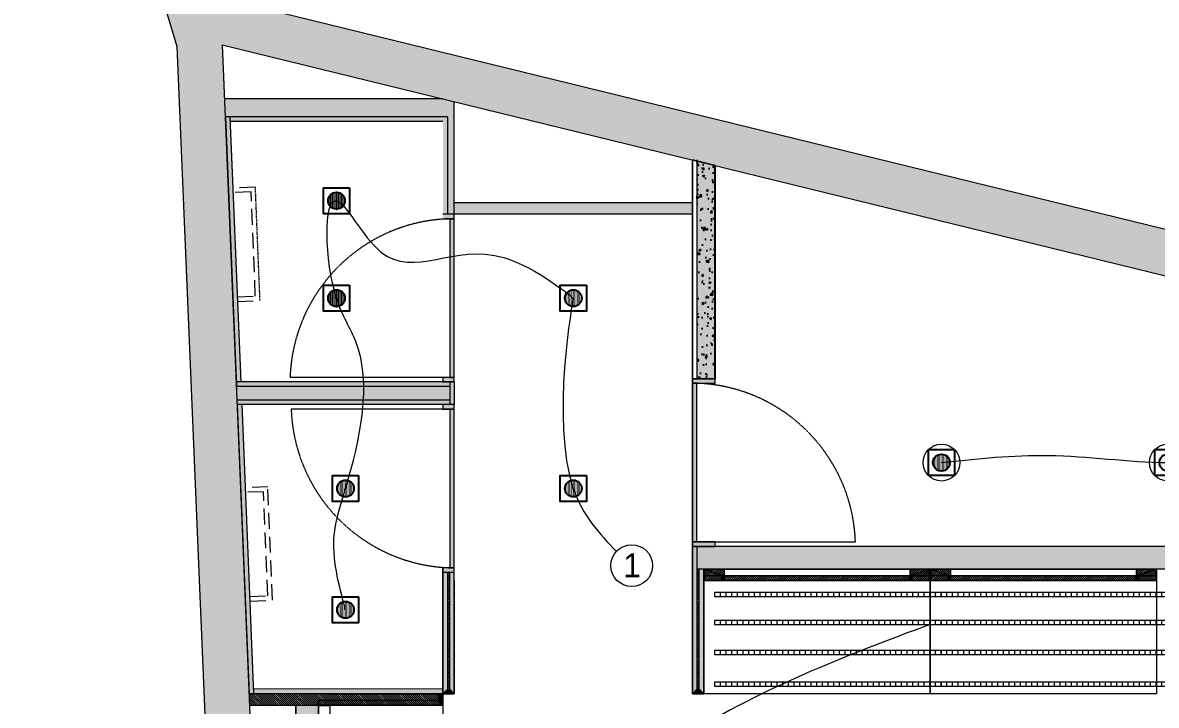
# Model space of a CAD drawing. Header units: millimetres. Extents: x 346472 to 732256, y -34068 to -15883.
# Drawn here: x 556788 to 561796, y -23803 to -20790 of the extents above; entities that cross this region are included whole.
import ezdxf

# ---------------------------------------------------------------- set-up
doc = ezdxf.new("R2010")
doc.units = ezdxf.units.MM
doc.header["$LTSCALE"] = 7
for name, pattern in [('022587.3-C-STRM$0$HIDDEN', [114.300229, 76.200152, -38.100076]), ('DASH', [0.35, 0.25, -0.1]), ('DASHED', [0.75, 0.5, -0.25]), ('TRATTEGGIATA2', [9.525, 6.35, -3.175])]:
    doc.linetypes.add(name, pattern=pattern)
doc.layers.get('0').update_dxf_attribs({"lineweight": 0})
for name, color, linetype in [('1建筑平面', 7, 'Continuous'), ('LD_light', 253, 'Continuous'), ('mdf panels', 7, 'Continuous'), ('WALL', 7, 'Continuous'), ('walls', 7, 'Continuous')]:
    doc.layers.add(name, color=color, linetype=linetype)
for name, color, linetype, lineweight in [('black lacquared metal', 1, 'Continuous', 9), ('EA7 FLOOR', 253, 'Continuous', 5), ('EA7 furniture', 7, 'Continuous', 5), ('LIGHT BEAMS', 1, 'Continuous', 20), ('LIGHTING LAY OUT', 1, 'Continuous', 18), ('materials', 1, 'Continuous', 40), ('QUOTE', 251, 'Continuous', 5), ('连线', 3, 'Continuous', 0)]:
    doc.layers.add(name, color=color, linetype=linetype, lineweight=lineweight)
doc.styles.get("Standard").update_dxf_attribs({"font": 'STKaiti.ttf'})

# ---------------------------------------------------------------- blocks, each defined once
blk = doc.blocks.new('Single Rec_1')
at = {"layer": 'LD_light'}
h = blk.add_hatch(dxfattribs=at)
h.set_pattern_fill('DOTS', color=1, scale=10, style=0)
h.set_pattern_definition([(0, (-51.6286, 0), (0.3125, 0.625), [0, -0.625])])
h.paths.add_polyline_path([(10111.94, -501.53, 1), (10103.73, -501.53, 1)])
at = {"layer": 'LD_light', "color": 1}
blk.add_lwpolyline([(10101.49, -495.18), (10114.19, -495.18), (10114.19, -507.88), (10101.49, -507.88)], close=True, dxfattribs=at)
blk.add_circle((10107.84, -501.53), 4.11, dxfattribs=at)
blk = doc.blocks.new('12333')
at = {"layer": 'LD_light'}
h = blk.add_hatch(dxfattribs=at)
h.set_pattern_fill('DOTS', color=6, scale=90.551181, angle=-90, style=0)
h.set_pattern_definition([(270, (572990.7953, 65339.9095), (5.65944882, -2.8297244), [0, -5.65944882])])
h.paths.add_polyline_path([(568486.6, -26655.3, 1), (568412.2, -26655.3, 1)])
at = {"layer": 'LD_light', "color": 6, "elevation": -2.1}
blk.add_lwpolyline([(568506.9, -26597.8), (568506.9, -26712.8), (568391.9, -26712.8), (568391.9, -26597.8)], close=True, dxfattribs=at)
at = {"layer": 'LD_light', "color": 6}
blk.add_circle((568449.4, -26655.3, -2.1), 37.2, dxfattribs=at)
at = {"layer": 'QUOTE', "color": 6, "lineweight": 5}
blk.add_circle((568449.4, -26655.3, -2.1), 81.3, dxfattribs=at)

msp = doc.modelspace()

# ---------------------------------------------------------------- hatches: boundary and pattern name
at = {"lineweight": 5, "ltscale": 100}
h = msp.add_hatch(color=0, dxfattribs=at)
h.dxf.hatch_style = 1
h.paths.add_polyline_path([(560707.1, -23201.8), (560795.1, -23201.8), (560707.1, -23231.8)], flags=17)
h.paths.add_polyline_path([(560795.1, -23201.8), (560795.1, -23231.8), (560707.1, -23231.8)])
h.paths.add_polyline_path([(560717.1, -23231.8), (560795.1, -23231.8), (560795.1, -23251.8), (560717.1, -23251.8)])
h.paths.add_polyline_path([(559799.1, -23231.8), (560707.1, -23231.8), (560707.1, -23251.8), (559799.1, -23251.8)])
h.paths.add_polyline_path([(559799.1, -23201.8), (559887.1, -23201.8), (559887.1, -23231.8)], flags=17)
h.paths.add_polyline_path([(559799.1, -23201.8), (559887.1, -23231.8), (559799.1, -23231.8)])
h = msp.add_hatch(color=0, dxfattribs=at)
h.dxf.hatch_style = 1
h.paths.add_polyline_path([(561707.1, -23201.8), (561795.1, -23201.8), (561707.1, -23231.8)], flags=17)
h.paths.add_polyline_path([(561795.1, -23201.8), (561795.1, -23231.8), (561707.1, -23231.8)])
h.paths.add_polyline_path([(561717.1, -23231.8), (561795.1, -23231.8), (561795.1, -23251.8), (561717.1, -23251.8)])
h.paths.add_polyline_path([(560799.1, -23231.8), (561707.1, -23231.8), (561707.1, -23251.8), (560799.1, -23251.8)])
h.paths.add_polyline_path([(560799.1, -23201.8), (560887.1, -23201.8), (560887.1, -23231.8)], flags=17)
h.paths.add_polyline_path([(560799.1, -23201.8), (560887.1, -23231.8), (560799.1, -23231.8)])
at = {"layer": 'EA7 furniture', "lineweight": 5}
h = msp.add_hatch(color=0, dxfattribs=at)
h.dxf.hatch_style = 1
h.paths.add_polyline_path([(558694.8, -21138.1), (558644.8, -21125.9), (557679.6, -21125.9), (557683, -21205.9), (558664.8, -21205.9), (558664.8, -21635.9), (558694.8, -21635.9)])
h = msp.add_hatch(color=0, dxfattribs=at)
h.dxf.hatch_style = 1
h.paths.add_polyline_path([(558674.8, -22375.9), (558644.8, -22375.9), (557731.6, -22375.9), (557732.4, -22395.9), (558674.8, -22395.9)])
h.paths.add_polyline_path([(557703.8, -21205.9), (557683.8, -21205.9), (557731.6, -22375.9), (557751.6, -22375.9)])
h = msp.add_hatch(color=0, dxfattribs=at)
h.dxf.hatch_style = 1
h.paths.add_polyline_path([(558664.8, -21205.9), (558644.8, -21205.9), (558644.8, -21635.9), (558664.8, -21635.9)])
h = msp.add_hatch(color=0, dxfattribs=at)
h.dxf.hatch_style = 1
h.paths.add_polyline_path([(558694.8, -21635.9), (558644.8, -21635.9), (558644.8, -21655.9), (558694.8, -21655.9)])
h.paths.add_polyline_path([(558694.8, -23195.9), (558644.8, -23195.9), (558644.8, -23215.9), (558694.8, -23215.9)])
h = msp.add_hatch(color=0, dxfattribs=at)
h.dxf.hatch_style = 1
h.paths.add_polyline_path([(558644.8, -22355.9), (558644.8, -22375.9), (558694.8, -22375.9), (558694.8, -22355.9)])
h.paths.add_polyline_path([(558694.8, -22475.9), (558644.8, -22475.9), (558644.8, -22495.9), (558674.8, -22495.9), (558694.8, -22495.9)])
h = msp.add_hatch(color=0, dxfattribs=at)
h.dxf.hatch_style = 1
h.paths.add_polyline_path([(559847.1, -23081.8), (559767.1, -23081.8), (559747.1, -23081.8), (559747.1, -23101.8), (559847.1, -23101.8)])
h.paths.add_polyline_path([(559847.1, -22361.8), (559747.1, -22361.8), (559747.1, -22381.8), (559847.1, -22381.8)])
h = msp.add_hatch(color=0, dxfattribs=at)
h.dxf.hatch_style = 1
h.paths.add_polyline_path([(558674.8, -22455.9), (558674.8, -22395.9), (557732.4, -22395.9), (557734.9, -22455.9)])
h = msp.add_hatch(color=0, dxfattribs=at)
h.dxf.hatch_style = 1
h.paths.add_polyline_path([(558674.8, -22455.9), (557734.9, -22455.9), (557735.8, -22475.9), (558674.8, -22475.9)])
h.paths.add_polyline_path([(557778, -23765.2), (558194.5, -23765.2), (558194.5, -23528.1), (557778, -23528.1)], flags=9)
h.paths.add_polyline_path([(558272.2, -23613.7), (558586.2, -23613.7), (558586.2, -23376.6), (558272.2, -23376.6)], flags=9)
h = msp.add_hatch(color=0, dxfattribs=at)
h.dxf.hatch_style = 1
h.paths.add_polyline_path([(558334.9, -23731), (557808, -23731), (557808.8, -23751), (558334.9, -23751)])
h.paths.add_polyline_path([(558644.8, -23731), (558358.8, -23731), (558358.8, -23751), (558644.8, -23751.8), (558644.8, -23751)])
h.paths.add_polyline_path([(558358.8, -23731), (558334.9, -23731), (558334.9, -23751), (558358.8, -23751)])
at = {"layer": 'LIGHTING LAY OUT'}
h = msp.add_hatch(dxfattribs=at)
h.set_pattern_fill('ACAD_ISO08W100', color=1, scale=5, angle=-90)
h.set_pattern_definition([(270, (753269.96, -15279.605), (25, -2e-14), [120, -15, 30, -15])])
h.paths.add_polyline_path([(561795.8, -23304.7), (559845.3, -23304.7), (559845.3, -23322.2), (561795.8, -23322.2)])
h = msp.add_hatch(dxfattribs=at)
h.set_pattern_fill('ACAD_ISO08W100', color=1, scale=5, angle=-90)
h.set_pattern_definition([(270, (754269.96, -15279.605), (25, -2e-14), [120, -15, 30, -15])])
h.paths.add_polyline_path([(562795.8, -23304.7), (560845.3, -23304.7), (560845.3, -23322.2), (562795.8, -23322.2)])
h = msp.add_hatch(dxfattribs=at)
h.set_pattern_fill('ACAD_ISO08W100', color=1, scale=5, angle=-90)
h.set_pattern_definition([(270, (753269.96, -15403.378), (25, -2e-14), [120, -15, 30, -15])])
h.paths.add_polyline_path([(561795.8, -23428.4), (559845.3, -23428.4), (559845.3, -23445.9), (561795.8, -23445.9)])
h = msp.add_hatch(dxfattribs=at)
h.set_pattern_fill('ACAD_ISO08W100', color=1, scale=5, angle=-90)
h.set_pattern_definition([(270, (754269.96, -15403.378), (25, -2e-14), [120, -15, 30, -15])])
h.paths.add_polyline_path([(562795.8, -23428.4), (560845.3, -23428.4), (560845.3, -23445.9), (562795.8, -23445.9)])
h = msp.add_hatch(dxfattribs=at)
h.set_pattern_fill('ACAD_ISO08W100', color=1, scale=5, angle=-90)
h.set_pattern_definition([(270, (753269.96, -15536.795), (25, -2e-14), [120, -15, 30, -15])])
h.paths.add_polyline_path([(561795.8, -23561.9), (559845.3, -23561.9), (559845.3, -23579.4), (561795.8, -23579.4)])
h = msp.add_hatch(dxfattribs=at)
h.set_pattern_fill('ACAD_ISO08W100', color=1, scale=5, angle=-90)
h.set_pattern_definition([(270, (754269.96, -15536.795), (25, -2e-14), [120, -15, 30, -15])])
h.paths.add_polyline_path([(562795.8, -23561.9), (560845.3, -23561.9), (560845.3, -23579.4), (562795.8, -23579.4)])
h = msp.add_hatch(dxfattribs=at)
h.set_pattern_fill('ACAD_ISO08W100', color=1, scale=5, angle=-90)
h.set_pattern_definition([(270, (753269.96, -15676.368), (25, -2e-14), [120, -15, 30, -15])])
h.paths.add_polyline_path([(561795.8, -23701.4), (559845.3, -23701.4), (559845.3, -23718.9), (561795.8, -23718.9)])
h = msp.add_hatch(dxfattribs=at)
h.set_pattern_fill('ACAD_ISO08W100', color=1, scale=5, angle=-90)
h.set_pattern_definition([(270, (754269.96, -15676.368), (25, -2e-14), [120, -15, 30, -15])])
h.paths.add_polyline_path([(562795.8, -23701.4), (560845.3, -23701.4), (560845.3, -23718.9), (562795.8, -23718.9)])
at = {"layer": 'mdf panels', "lineweight": 5}
h = msp.add_hatch(dxfattribs=at)
h.set_pattern_fill('ANSI31', color=0, scale=2)
h.set_pattern_definition([(45, (470936.6246, -37936.5596), (-4.49012806, 4.49012806), [])])
h.paths.add_polyline_path([(559877.1, -23231.8), (559799.1, -23231.8), (559799.1, -23251.8), (559877.1, -23251.8)])
h.paths.add_polyline_path([(559887.1, -23201.8), (559799.1, -23201.8), (559887.1, -23231.8)], flags=17)
h.paths.add_polyline_path([(559799.1, -23201.8), (559799.1, -23231.8), (559877.1, -23231.8), (559887.1, -23231.8)], flags=17)
h.paths.add_polyline_path([(560795.1, -23201.8), (560707.1, -23201.8), (560795.1, -23231.8)], flags=17)
h.paths.add_polyline_path([(560707.1, -23201.8), (560707.1, -23231.8), (560795.1, -23231.8)], flags=17)
h.paths.add_polyline_path([(560707.1, -23251.8), (560707.1, -23231.8), (559887.1, -23231.8), (559887.1, -23251.8)])
h.paths.add_polyline_path([(560717.1, -23231.8), (560717.1, -23251.8), (560795.1, -23251.8), (560795.1, -23231.8)])
h = msp.add_hatch(dxfattribs=at)
h.set_pattern_fill('ANSI31', color=0, scale=2)
h.set_pattern_definition([(45, (471936.6246, -37936.5596), (-4.49012806, 4.49012806), [])])
h.paths.add_polyline_path([(560877.1, -23231.8), (560799.1, -23231.8), (560799.1, -23251.8), (560877.1, -23251.8)])
h.paths.add_polyline_path([(560887.1, -23201.8), (560799.1, -23201.8), (560887.1, -23231.8)], flags=17)
h.paths.add_polyline_path([(560799.1, -23201.8), (560799.1, -23231.8), (560877.1, -23231.8), (560887.1, -23231.8)], flags=17)
h.paths.add_polyline_path([(561795.1, -23201.8), (561707.1, -23201.8), (561795.1, -23231.8)], flags=17)
h.paths.add_polyline_path([(561707.1, -23201.8), (561707.1, -23231.8), (561795.1, -23231.8)], flags=17)
h.paths.add_polyline_path([(561707.1, -23251.8), (561707.1, -23231.8), (560887.1, -23231.8), (560887.1, -23251.8)])
h.paths.add_polyline_path([(561717.1, -23231.8), (561717.1, -23251.8), (561795.1, -23251.8), (561795.1, -23231.8)])
at = {"layer": 'QUOTE', "lineweight": 5}
h = msp.add_hatch(color=0, dxfattribs=at)
h.dxf.hatch_style = 1
h.paths.add_polyline_path([(558694.8, -22375.9), (558674.8, -22375.9), (558674.8, -22475.9), (558694.8, -22475.9)])
at = {"layer": 'WALL', "lineweight": 5}
h = msp.add_hatch(color=0, dxfattribs=at)
h.dxf.hatch_style = 1
h.paths.add_polyline_path([(558694.8, -21655.9), (558674.8, -21655.9), (558674.8, -22355.9), (558694.8, -22355.9)])
h = msp.add_hatch(color=0, dxfattribs=at)
h.dxf.hatch_style = 1
h.paths.add_polyline_path([(559767.1, -22381.8), (559747.1, -22381.8), (559747.1, -23081.8), (559767.1, -23081.8)])
h = msp.add_hatch(color=0, dxfattribs=at)
h.dxf.hatch_style = 1
h.paths.add_polyline_path([(557756.6, -22475.9), (557736.6, -22475.9), (557788.8, -23751.8), (557808.8, -23751.8)])
h = msp.add_hatch(color=0, dxfattribs=at)
h.dxf.hatch_style = 1
h.paths.add_polyline_path([(558694.8, -22495.9), (558674.8, -22495.9), (558674.8, -23195.9), (558694.8, -23195.9)])
h = msp.add_hatch(color=0, dxfattribs=at)
h.dxf.hatch_style = 1
h.paths.add_polyline_path([(559767.1, -23731.8), (559747.1, -23751.8), (559747.1, -23101.8), (559767.1, -23101.8)])
h = msp.add_hatch(color=0, dxfattribs=at)
h.dxf.hatch_style = 1
h.paths.add_polyline_path([(558644.8, -23195.9), (558644.8, -23751.8), (558664.8, -23731.8), (558664.8, -23215.9), (558644.8, -23215.9)])
h = msp.add_hatch(color=0, dxfattribs=at)
h.dxf.hatch_style = 1
h.paths.add_polyline_path([(558694.8, -23215.9), (558674.8, -23215.9), (558674.8, -23731.8), (558694.8, -23751.8)])
h = msp.add_hatch(color=0, dxfattribs=at)
h.dxf.hatch_style = 1
h.paths.add_polyline_path([(559777.1, -23731.8), (559797.1, -23751.8), (559797.1, -23202.5), (559777.1, -23202.5)])
h = msp.add_hatch(color=0, dxfattribs=at)
h.dxf.hatch_style = 1
h.paths.add_polyline_path([(558644.8, -23751.8), (558694.8, -23751.8), (558674.8, -23731.8), (558664.8, -23731.8)])
h = msp.add_hatch(color=0, dxfattribs=at)
h.dxf.hatch_style = 1
h.paths.add_polyline_path([(559747.1, -23751.8), (559797.1, -23751.8), (559777.1, -23731.8), (559767.1, -23731.8)])
h = msp.add_hatch(color=0, dxfattribs=at)
h.dxf.hatch_style = 1
h.paths.add_polyline_path([(558624.8, -23781.8), (558644.8, -23801.8), (558095.5, -23801.8), (558095.5, -23781.8)])
h = msp.add_hatch(color=0, dxfattribs=at)
h.dxf.hatch_style = 1
h.paths.add_polyline_path([(558644.8, -23751.8), (558644.8, -23801.8), (558624.8, -23781.8), (558624.8, -23751.8)])
at = {"layer": 'walls', "lineweight": 5}
h = msp.add_hatch(color=0, dxfattribs=at)
h.dxf.hatch_style = 1
h.paths.add_polyline_path([(557066, -18524.4), (556788.5, -18626.5), (557469.9, -20895.5), (557760.7, -27889.8), (557960.5, -27881.2), (557669.7, -20887.2), (562797.1, -22142.1), (562797.1, -21936.2), (557717.3, -20693)])
h.paths.add_polyline_path([(562797.1, -21936.2), (562797.1, -22142.1), (569689.9, -23829.2), (569552.9, -24389), (569534.2, -24465.4), (569631.4, -24489.1), (569728.5, -24512.9), (569931.7, -23682.4)])
h.paths.add_polyline_path([(569484.8, -25508.5), (569521.7, -25358), (569327.4, -25310.4), (569243, -25655.3), (571632.5, -26240.1), (571101.1, -28411.3), (571308.6, -28411.3), (571878.6, -26099.6)])
h.paths.add_polyline_path([(571308.6, -28411.3), (571101.1, -28411.3), (571060.6, -28576.7), (571255.7, -28625.8)])
h.paths.add_polyline_path([(571061.3, -28576.9), (571039, -28665), (571015.5, -28761.2), (571014.4, -28765.5), (572417.9, -29114.1), (572468.4, -28931)])
h = msp.add_hatch(color=0, dxfattribs=at)
h.dxf.hatch_style = 1
h.paths.add_polyline_path([(559747.1, -21585.9), (558694.8, -21585.9), (558694.8, -21635.9), (558694.8, -21635.9), (559747.1, -21635.9)])
h.paths.add_polyline_path([(557703.8, -21205.9), (557704.6, -21225.9), (558644.8, -21225.9), (558644.8, -21205.9)])
at = {"layer": 'walls'}
h = msp.add_hatch(dxfattribs=at)
h.set_pattern_fill('AR-CONC', color=256, scale=0.5)
h.paths.add_polyline_path([(566899.4, -23146.2), (566718.2, -23101.8), (562797.1, -23101.8), (562797.1, -23201.8), (566899.4, -23201.8)])
h.paths.add_polyline_path([(562797.1, -23101.8), (559797.1, -23101.8), (559767.1, -23101.8), (559767.1, -23201.8), (562797.1, -23201.8)])
h.paths.add_polyline_path([(559847.1, -21420.1), (559767.1, -21395.7), (559767.1, -22361.8), (559847.1, -22361.8)])
h = msp.add_hatch(dxfattribs=at)
h.set_pattern_fill('AR-CONC', color=256, scale=0.5)
h.paths.add_polyline_path([(559767.1, -22361.8), (559847.1, -22361.8), (559847.1, -21420.1), (559767.1, -21400.6)])
at = {"layer": 'walls', "lineweight": 5}
h = msp.add_hatch(color=0, dxfattribs=at)
h.dxf.hatch_style = 1
h.paths.add_polyline_path([(558094.8, -23802.3), (557994.8, -23802.3), (557994.8, -27851.8), (558094.8, -27851.8)])

# ---------------------------------------------------------------- linework, layer by layer
at = {"layer": '1建筑平面', "color": 0, "lineweight": 5}
msp.add_line((556788.5, -18626.5), (557469.9, -20895.5), dxfattribs=at)
at = {"layer": 'black lacquared metal', "color": 0, "lineweight": 5}
for points in [[(559797.1, -23201.8), (560797.1, -23201.8), (560797.1, -23751.8), (559797.1, -23751.8)], [(559797.1, -23201.8), (559799.1, -23201.8), (559799.1, -23251.8), (559797.1, -23251.8)], [(560797.1, -23201.8), (560795.1, -23201.8), (560795.1, -23251.8), (560797.1, -23251.8)], [(560797.1, -23201.8), (561797.1, -23201.8), (561797.1, -23751.8), (560797.1, -23751.8)], [(560797.1, -23201.8), (560799.1, -23201.8), (560799.1, -23251.8), (560797.1, -23251.8)], [(561797.1, -23201.8), (561795.1, -23201.8), (561795.1, -23251.8), (561797.1, -23251.8)], [(558094.8, -24801.8), (558094.8, -23801.8), (558644.8, -23801.8), (558644.8, -24801.8)], [(558094.8, -23801.8), (558094.8, -23803.8), (558144.8, -23803.8), (558144.8, -23801.8)]]:
    msp.add_lwpolyline(points, close=True, dxfattribs=at)
at = {"layer": 'black lacquared metal', "color": 0, "linetype": 'TRATTEGGIATA2', "lineweight": 5}
for points in [[(559797.1, -23201.8), (560797.1, -23201.8), (560797.1, -23251.8), (559797.1, -23251.8)], [(559797.1, -23201.8), (560797.1, -23201.8), (560797.1, -23251.8), (559797.1, -23251.8)], [(560797.1, -23201.8), (561797.1, -23201.8), (561797.1, -23251.8), (560797.1, -23251.8)], [(560797.1, -23201.8), (561797.1, -23201.8), (561797.1, -23251.8), (560797.1, -23251.8)], [(558094.8, -24801.8), (558094.8, -23801.8), (558144.8, -23801.8), (558144.8, -24801.8)], [(558094.8, -24801.8), (558094.8, -23801.8), (558144.8, -23801.8), (558144.8, -24801.8)]]:
    msp.add_lwpolyline(points, close=True, dxfattribs=at)
at = {"layer": 'EA7 FLOOR', "color": 0, "lineweight": 5}
for p, q in [((559747.1, -23751.8), (559747.1, -23091.8)), ((558644.8, -23751.8, -1), (558644.8, -23195.9, -1))]:
    msp.add_line(p, q, dxfattribs=at)
at = {"layer": 'EA7 furniture', "color": 0, "lineweight": 5}
for p, q in [((558694.8, -21635.9, -1), (558694.8, -21138.1, -1)), ((557683.8, -21205.9, -1), (557732.4, -22395.9, -1)), ((557703.8, -21205.1, -1), (557751.6, -22375.9, -1)), ((558664.8, -21205.9, -1), (558664.8, -21635.9, -1)), ((559767.1, -21395.7), (559767.1, -22361.8)), ((558644.8, -22355.9, -1), (558644.8, -22375.9, -1)), ((558674.8, -22375.9, -1), (558674.8, -22475.9, -1)), ((557736.6, -22475.9, -1), (557788.8, -23751.8, 1)), ((557756.6, -22475.9, -1), (557808.8, -23751, 1)), ((558644.8, -22475.9, -1), (558644.8, -22495.9, -1)), ((558644.8, -23751.8, 1), (557788.8, -23751.8, 1)), ((557788.8, -23751.8, 1), (557790.9, -23802.4, 1)), ((558094.8, -23802.3, 1), (558095.5, -23781.8)), ((558644.8, -23801.8, 1), (558644.8, -23751.8, 1)), ((557790.9, -23802.4, 1), (558644.8, -23801.8, 1))]:
    msp.add_line(p, q, dxfattribs=at)
at = {"layer": 'EA7 furniture', "color": 0, "linetype": 'DASHED', "lineweight": 5, "ltscale": 20}
for p, q in [((557816.6, -21516.4, -1), (557716.7, -21520.5, -1)), ((557797.4, -21537.2, -1), (557717.5, -21540.5, -1)), ((557816.2, -21996.8, -1), (557797.4, -21537.2, -1)), ((557736.3, -22000.1, -1), (557816.2, -21996.8, -1)), ((557737.1, -22020.1, -1), (557837, -22016, -1)), ((557871.6, -22839.4, 0), (557771.6, -22843.4, 0)), ((557852.4, -22860.2, 0), (557772.5, -22863.4, 0)), ((557871.2, -23319.8, 0), (557852.4, -22860.2, 0)), ((557892, -23338.9, 0), (557871.6, -22839.4, 0)), ((557791.3, -23323, 0), (557871.2, -23319.8, 0)), ((557792.1, -23343, 0), (557892, -23338.9, 0))]:
    msp.add_line(p, q, dxfattribs=at)
at = {"layer": 'EA7 furniture', "color": 0, "linetype": 'Continuous', "lineweight": 5}
for p, q in [((558664.8, -23224, -1), (558673, -23215.9, -1)), ((558664.8, -23233, -1), (558674.8, -23223, -1)), ((558664.8, -23242, -1), (558674.8, -23232, -1)), ((559767.1, -23206.1), (559770.7, -23202.5)), ((559767.1, -23215.1), (559777.1, -23205.1)), ((559767.1, -23224), (559777.1, -23214)), ((559767.1, -23233), (559777.1, -23223)), ((559767.1, -23242), (559777.1, -23232)), ((558664.8, -23251, -1), (558674.8, -23241, -1)), ((558664.8, -23260, -1), (558674.8, -23250, -1)), ((558664.8, -23268.9, -1), (558674.8, -23258.9, -1)), ((558664.8, -23277.9, -1), (558674.8, -23267.9, -1)), ((558664.8, -23286.9, -1), (558674.8, -23276.9, -1)), ((558664.8, -23295.9, -1), (558674.8, -23285.9, -1)), ((559767.1, -23251), (559777.1, -23241)), ((559767.1, -23260), (559777.1, -23250)), ((559767.1, -23268.9), (559777.1, -23258.9)), ((559767.1, -23277.9), (559777.1, -23267.9)), ((559767.1, -23286.9), (559777.1, -23276.9)), ((559767.1, -23295.9), (559777.1, -23285.9)), ((558664.8, -23304.9, -1), (558674.8, -23294.9, -1)), ((558664.8, -23313.8, -1), (558674.8, -23303.8, -1)), ((558664.8, -23322.8, -1), (558674.8, -23312.8, -1)), ((558664.8, -23331.8, -1), (558674.8, -23321.8, -1)), ((558664.8, -23340.8, -1), (558674.8, -23330.8, -1)), ((559767.1, -23304.9), (559777.1, -23294.9)), ((559767.1, -23313.8), (559777.1, -23303.8)), ((559767.1, -23322.8), (559777.1, -23312.8)), ((559767.1, -23331.8), (559777.1, -23321.8)), ((559767.1, -23340.8), (559777.1, -23330.8)), ((558664.8, -23349.8, -1), (558674.8, -23339.8, -1)), ((558664.8, -23358.7, -1), (558674.8, -23348.7, -1)), ((558664.8, -23367.7, -1), (558674.8, -23357.7, -1)), ((558664.8, -23376.7, -1), (558674.8, -23366.7, -1)), ((558664.8, -23385.7, -1), (558674.8, -23375.7, -1)), ((558664.8, -23394.7, -1), (558674.8, -23384.7, -1)), ((559767.1, -23349.8), (559777.1, -23339.8)), ((559767.1, -23358.7), (559777.1, -23348.7)), ((559767.1, -23367.7), (559777.1, -23357.7)), ((559767.1, -23376.7), (559777.1, -23366.7)), ((559767.1, -23385.7), (559777.1, -23375.7)), ((559767.1, -23394.7), (559777.1, -23384.7)), ((558664.8, -23403.6, -1), (558674.8, -23393.6, -1)), ((558664.8, -23412.6, -1), (558674.8, -23402.6, -1)), ((558664.8, -23421.6, -1), (558674.8, -23411.6, -1)), ((558664.8, -23430.6, -1), (558674.8, -23420.6, -1)), ((558664.8, -23439.6, -1), (558674.8, -23429.6, -1)), ((559767.1, -23403.6), (559777.1, -23393.6)), ((559767.1, -23412.6), (559777.1, -23402.6)), ((559767.1, -23421.6), (559777.1, -23411.6)), ((559767.1, -23430.6), (559777.1, -23420.6)), ((559767.1, -23439.6), (559777.1, -23429.6)), ((558664.8, -23448.5, -1), (558674.8, -23438.5, -1)), ((558664.8, -23457.5, -1), (558674.8, -23447.5, -1)), ((558664.8, -23466.5, -1), (558674.8, -23456.5, -1)), ((558664.8, -23475.5, -1), (558674.8, -23465.5, -1)), ((558664.8, -23484.5, -1), (558674.8, -23474.5, -1)), ((558664.8, -23493.4, -1), (558674.8, -23483.4, -1)), ((559767.1, -23448.5), (559777.1, -23438.5)), ((559767.1, -23457.5), (559777.1, -23447.5)), ((559767.1, -23466.5), (559777.1, -23456.5)), ((559767.1, -23475.5), (559777.1, -23465.5)), ((559767.1, -23484.5), (559777.1, -23474.5)), ((559767.1, -23493.4), (559777.1, -23483.4)), ((558664.8, -23502.4, -1), (558674.8, -23492.4, -1)), ((558664.8, -23511.4, -1), (558674.8, -23501.4, -1)), ((558664.8, -23520.4, -1), (558674.8, -23510.4, -1)), ((558664.8, -23529.4, -1), (558674.8, -23519.4, -1)), ((558664.8, -23538.3, -1), (558674.8, -23528.3, -1)), ((558664.8, -23547.3, -1), (558674.8, -23537.3, -1)), ((559767.1, -23502.4), (559777.1, -23492.4)), ((559767.1, -23511.4), (559777.1, -23501.4)), ((559767.1, -23520.4), (559777.1, -23510.4)), ((559767.1, -23529.4), (559777.1, -23519.4)), ((559767.1, -23538.3), (559777.1, -23528.3)), ((559767.1, -23547.3), (559777.1, -23537.3)), ((558664.8, -23556.3, -1), (558674.8, -23546.3, -1)), ((558664.8, -23565.3, -1), (558674.8, -23555.3, -1)), ((558664.8, -23574.3, -1), (558674.8, -23564.3, -1)), ((558664.8, -23583.2, -1), (558674.8, -23573.2, -1)), ((558664.8, -23592.2, -1), (558674.8, -23582.2, -1)), ((559767.1, -23556.3), (559777.1, -23546.3)), ((559767.1, -23565.3), (559777.1, -23555.3)), ((559767.1, -23574.3), (559777.1, -23564.3)), ((559767.1, -23583.2), (559777.1, -23573.2)), ((559767.1, -23592.2), (559777.1, -23582.2)), ((558664.8, -23601.2, -1), (558674.8, -23591.2, -1)), ((558664.8, -23610.2, -1), (558674.8, -23600.2, -1)), ((558664.8, -23619.2, -1), (558674.8, -23609.2, -1)), ((558664.8, -23628.1, -1), (558674.8, -23618.1, -1)), ((558664.8, -23637.1, -1), (558674.8, -23627.1, -1)), ((558664.8, -23646.1, -1), (558674.8, -23636.1, -1)), ((559767.1, -23601.2), (559777.1, -23591.2)), ((559767.1, -23610.2), (559777.1, -23600.2)), ((559767.1, -23619.2), (559777.1, -23609.2)), ((559767.1, -23628.1), (559777.1, -23618.1)), ((559767.1, -23637.1), (559777.1, -23627.1)), ((559767.1, -23646.1), (559777.1, -23636.1)), ((558664.8, -23655.1, -1), (558674.8, -23645.1, -1)), ((558664.8, -23664.1, -1), (558674.8, -23654.1, -1)), ((558664.8, -23673, -1), (558674.8, -23663, -1)), ((558664.8, -23682, -1), (558674.8, -23672, -1)), ((558664.8, -23691, -1), (558674.8, -23681, -1)), ((559767.1, -23655.1), (559777.1, -23645.1)), ((559767.1, -23664.1), (559777.1, -23654.1)), ((559767.1, -23673), (559777.1, -23663)), ((559767.1, -23682), (559777.1, -23672)), ((559767.1, -23691), (559777.1, -23681)), ((558664.8, -23700, -1), (558674.8, -23690, -1)), ((558664.8, -23709, -1), (558674.8, -23699, -1)), ((558664.8, -23717.9, -1), (558674.8, -23707.9, -1)), ((558664.8, -23726.9, -1), (558674.8, -23716.9, -1)), ((558668.9, -23731.8, -1), (558674.8, -23725.9, -1)), ((559767.1, -23700), (559777.1, -23690)), ((559767.1, -23709), (559777.1, -23699)), ((559767.1, -23717.9), (559777.1, -23707.9)), ((559767.1, -23726.9), (559777.1, -23716.9)), ((559771.2, -23731.8), (559777.1, -23725.9)), ((557830.9, -23802.4, 1), (557789.2, -23760.6, 1)), ((557839.9, -23802.4, 1), (557789.3, -23751.8, 1)), ((557822, -23802.4, 1), (557789.6, -23770, 1)), ((557813, -23802.4, 1), (557789.9, -23779.4, 1)), ((557848.9, -23802.4, 1), (557798.3, -23751.8, 1)), ((557857.9, -23802.4, 1), (557807.3, -23751.8, 1)), ((557866.8, -23802.4, 1), (557816.3, -23751.8, 1)), ((557875.8, -23802.4, 1), (557825.3, -23751.8, 1)), ((557884.8, -23802.4, 1), (557834.2, -23751.8, 1)), ((557893.8, -23802.4, 1), (557843.2, -23751.8, 1)), ((557902.7, -23802.4, 1), (557852.2, -23751.8, 1)), ((557911.7, -23802.4, 1), (557861.2, -23751.8, 1)), ((557920.7, -23802.3, 1), (557870.2, -23751.8, 1)), ((557929.7, -23802.3, 1), (557879.1, -23751.8, 1)), ((557938.6, -23802.3, 1), (557888.1, -23751.8, 1)), ((557947.6, -23802.3, 1), (557897.1, -23751.8, 1)), ((557956.6, -23802.3, 1), (557906.1, -23751.8, 1)), ((557965.5, -23802.3, 1), (557915.1, -23751.8, 1)), ((557974.5, -23802.3, 1), (557924, -23751.8, 1)), ((557983.5, -23802.3, 1), (557933, -23751.8, 1)), ((557992.5, -23802.3, 1), (557942, -23751.8, 1)), ((558001.4, -23802.3, 1), (557951, -23751.8, 1)), ((558010.4, -23802.3, 1), (557960, -23751.8, 1)), ((558019.4, -23802.3, 1), (557968.9, -23751.8, 1)), ((558028.4, -23802.3, 1), (557977.9, -23751.8, 1)), ((558037.3, -23802.3, 1), (557986.9, -23751.8, 1)), ((558046.3, -23802.3, 1), (557995.9, -23751.8, 1)), ((558055.3, -23802.2, 1), (558004.9, -23751.8, 1)), ((558064.3, -23802.2, 1), (558013.8, -23751.8, 1)), ((558073.2, -23802.2, 1), (558022.8, -23751.8, 1)), ((558082.2, -23802.2, 1), (558031.8, -23751.8, 1)), ((558091.2, -23802.2, 1), (558040.8, -23751.8, 1)), ((558100.2, -23802.2, 1), (558049.8, -23751.8, 1)), ((558109.1, -23802.2, 1), (558058.7, -23751.8, 1)), ((558118.1, -23802.2, 1), (558067.7, -23751.8, 1)), ((558127.1, -23802.2, 1), (558076.7, -23751.8, 1)), ((558136, -23802.2, 1), (558085.7, -23751.8, 1)), ((558145, -23802.2, 1), (558094.7, -23751.8, 1)), ((558154, -23802.2, 1), (558103.6, -23751.8, 1)), ((558163, -23802.2, 1), (558112.6, -23751.8, 1)), ((558171.9, -23802.2, 1), (558121.6, -23751.8, 1)), ((558180.9, -23802.2, 1), (558130.6, -23751.8, 1)), ((558189.9, -23802.2, 1), (558139.6, -23751.8, 1)), ((558198.9, -23802.1, 1), (558148.5, -23751.8, 1)), ((558207.8, -23802.1, 1), (558157.5, -23751.8, 1)), ((558216.8, -23802.1, 1), (558166.5, -23751.8, 1)), ((558225.8, -23802.1, 1), (558175.5, -23751.8, 1)), ((558234.8, -23802.1, 1), (558184.5, -23751.8, 1)), ((558243.7, -23802.1, 1), (558193.4, -23751.8, 1)), ((558252.7, -23802.1, 1), (558202.4, -23751.8, 1)), ((558261.7, -23802.1, 1), (558211.4, -23751.8, 1)), ((558270.7, -23802.1, 1), (558220.4, -23751.8, 1)), ((558279.6, -23802.1, 1), (558229.4, -23751.8, 1)), ((558288.6, -23802.1, 1), (558238.3, -23751.8, 1)), ((558297.6, -23802.1, 1), (558247.3, -23751.8, 1)), ((558306.6, -23802.1, 1), (558256.3, -23751.8, 1)), ((558315.5, -23802.1, 1), (558265.3, -23751.8, 1)), ((558324.5, -23802.1, 1), (558274.3, -23751.8, 1)), ((558333.5, -23802, 1), (558283.2, -23751.8, 1)), ((558342.4, -23802, 1), (558292.2, -23751.8, 1)), ((558351.4, -23802, 1), (558301.2, -23751.8, 1)), ((558360.4, -23802, 1), (558310.2, -23751.8, 1)), ((558369.4, -23802, 1), (558319.2, -23751.8, 1)), ((558378.3, -23802, 1), (558328.2, -23751.8, 1)), ((558387.3, -23802, 1), (558337.1, -23751.8, 1)), ((558396.3, -23802, 1), (558346.1, -23751.8, 1)), ((558405.3, -23802, 1), (558355.1, -23751.8, 1)), ((558414.2, -23802, 1), (558364.1, -23751.8, 1)), ((558423.2, -23802, 1), (558373.1, -23751.8, 1)), ((558432.2, -23802, 1), (558382, -23751.8, 1)), ((558441.2, -23802, 1), (558391, -23751.8, 1)), ((558450.1, -23802, 1), (558400, -23751.8, 1)), ((558459.1, -23802, 1), (558409, -23751.8, 1)), ((558468.1, -23802, 1), (558418, -23751.8, 1)), ((558477.1, -23801.9, 1), (558426.9, -23751.8, 1)), ((558486, -23801.9, 1), (558435.9, -23751.8, 1)), ((558495, -23801.9, 1), (558444.9, -23751.8, 1)), ((558504, -23801.9, 1), (558453.9, -23751.8, 1)), ((558512.9, -23801.9, 1), (558462.9, -23751.8, 1)), ((558521.9, -23801.9, 1), (558471.8, -23751.8, 1)), ((558530.9, -23801.9, 1), (558480.8, -23751.8, 1)), ((558539.9, -23801.9, 1), (558489.8, -23751.8, 1)), ((558548.8, -23801.9, 1), (558498.8, -23751.8, 1)), ((558557.8, -23801.9, 1), (558507.8, -23751.8, 1)), ((558566.8, -23801.9, 1), (558516.7, -23751.8, 1)), ((558575.8, -23801.9, 1), (558525.7, -23751.8, 1)), ((558584.7, -23801.9, 1), (558534.7, -23751.8, 1)), ((558593.7, -23801.9, 1), (558543.7, -23751.8, 1)), ((558602.7, -23801.9, 1), (558552.7, -23751.8, 1)), ((558611.7, -23801.8, 1), (558561.6, -23751.8, 1)), ((558620.6, -23801.8, 1), (558570.6, -23751.8, 1)), ((558629.6, -23801.8, 1), (558579.6, -23751.8, 1)), ((558638.6, -23801.8, 1), (558588.6, -23751.8, 1)), ((558644.8, -23799.1, 1), (558597.6, -23751.8, 1)), ((558644.8, -23790.1, 1), (558606.5, -23751.8, 1)), ((558644.8, -23781.1, 1), (558615.5, -23751.8, 1)), ((558644.8, -23772.2, 1), (558624.5, -23751.8, 1)), ((558644.8, -23763.2, 1), (558633.5, -23751.8, 1)), ((558644.8, -23754.2, 1), (558642.5, -23751.8, 1)), ((557804, -23802.4, 1), (557790.3, -23788.7, 1)), ((557795, -23802.4, 1), (557790.7, -23798.1, 1))]:
    msp.add_line(p, q, dxfattribs=at)
at = {"layer": 'LIGHT BEAMS', "color": 8, "linetype": '022587.3-C-STRM$0$HIDDEN', "lineweight": 5, "ltscale": 0.01}
msp.add_line((557837, -22016, -1), (557816.6, -21516.4, -1), dxfattribs=at)
at = {"layer": 'LIGHTING LAY OUT'}
for points in [[(561795.8, -23304.7), (559845.3, -23304.7), (559845.3, -23322.2), (561795.8, -23322.2)], [(562795.8, -23304.7), (560845.3, -23304.7), (560845.3, -23322.2), (562795.8, -23322.2)], [(561795.8, -23428.4), (559845.3, -23428.4), (559845.3, -23445.9), (561795.8, -23445.9)], [(562795.8, -23428.4), (560845.3, -23428.4), (560845.3, -23445.9), (562795.8, -23445.9)], [(561795.8, -23561.9), (559845.3, -23561.9), (559845.3, -23579.4), (561795.8, -23579.4)], [(562795.8, -23561.9), (560845.3, -23561.9), (560845.3, -23579.4), (562795.8, -23579.4)], [(561795.8, -23701.4), (559845.3, -23701.4), (559845.3, -23718.9), (561795.8, -23718.9)], [(562795.8, -23701.4), (560845.3, -23701.4), (560845.3, -23718.9), (562795.8, -23718.9)]]:
    msp.add_lwpolyline(points, close=True, dxfattribs=at)
at = {"layer": 'materials', "color": 0, "lineweight": 5}
for p, q in [((558644.8, -23801.8, 1), (558644.8, -23751.8, 1)), ((558694.8, -23751.8, -1), (558644.8, -23751.8, -1)), ((558694.8, -23751.8, -1), (558644.8, -23751.8, -1)), ((559797.1, -23751.8), (559747.1, -23751.8))]:
    msp.add_line(p, q, dxfattribs=at)
at = {"layer": 'mdf panels', "color": 0, "lineweight": 5}
for p, q in [((559797.1, -23201.8), (559797.1, -23251.8)), ((559797.1, -23201.8), (559797.1, -23251.8)), ((559799.1, -23201.8), (559799.1, -23251.8)), ((559799.1, -23201.8), (559887.1, -23231.8)), ((560795.1, -23201.8), (560707.1, -23231.8)), ((560795.1, -23201.8), (560795.1, -23251.8)), ((560797.1, -23201.8), (560797.1, -23251.8)), ((560797.1, -23201.8), (560797.1, -23251.8)), ((560797.1, -23201.8), (560797.1, -23251.8)), ((560797.1, -23201.8), (560797.1, -23251.8)), ((560799.1, -23201.8), (560799.1, -23251.8)), ((560799.1, -23201.8), (560887.1, -23231.8)), ((561795.1, -23201.8), (561707.1, -23231.8)), ((561795.1, -23201.8), (561795.1, -23251.8)), ((558094.8, -23801.8), (558144.8, -23801.8)), ((558094.8, -23801.8), (558144.8, -23801.8))]:
    msp.add_line(p, q, dxfattribs=at)
for points in [[(559797.1, -23201.8), (560797.1, -23201.8), (560797.1, -23251.8), (559797.1, -23251.8)], [(559799.1, -23201.8), (559887.1, -23201.8), (559887.1, -23231.8), (559799.1, -23231.8)], [(559799.1, -23251.8), (560795.1, -23251.8), (560795.1, -23231.8), (559799.1, -23231.8)], [(559877.1, -23251.8), (559887.1, -23251.8), (559887.1, -23231.8), (559877.1, -23231.8)], [(560795.1, -23201.8), (560707.1, -23201.8), (560707.1, -23231.8), (560795.1, -23231.8)], [(560717.1, -23251.8), (560707.1, -23251.8), (560707.1, -23231.8), (560717.1, -23231.8)], [(560797.1, -23201.8), (561797.1, -23201.8), (561797.1, -23251.8), (560797.1, -23251.8)], [(560799.1, -23201.8), (560887.1, -23201.8), (560887.1, -23231.8), (560799.1, -23231.8)], [(560799.1, -23251.8), (561795.1, -23251.8), (561795.1, -23231.8), (560799.1, -23231.8)], [(560877.1, -23251.8), (560887.1, -23251.8), (560887.1, -23231.8), (560877.1, -23231.8)], [(561795.1, -23201.8), (561707.1, -23201.8), (561707.1, -23231.8), (561795.1, -23231.8)], [(561717.1, -23251.8), (561707.1, -23251.8), (561707.1, -23231.8), (561717.1, -23231.8)], [(558094.8, -24801.8), (558094.8, -23801.8), (558144.8, -23801.8), (558144.8, -24801.8)]]:
    msp.add_lwpolyline(points, close=True, dxfattribs=at)
for points in [[(559877.1, -23251.8), (559877.1, -23231.8), (559887.1, -23231.8), (559887.1, -23251.8)], [(559877.1, -23231.8), (559887.1, -23231.8), (559887.1, -23251.8), (559885.1, -23251.8), (559885.1, -23233.8), (559879.1, -23233.8), (559879.1, -23251.8), (559877.1, -23251.8), (559877.1, -23231.8)], [(559879.1, -23251.8), (559877.1, -23251.8), (559877.1, -23231.8), (559887.1, -23231.8), (559887.1, -23251.8), (559885.1, -23251.8)], [(559887.1, -23251.8), (559887.1, -23231.8), (559877.1, -23231.8), (559877.1, -23251.8)], [(559887.1, -23231.8), (559877.1, -23231.8), (559877.1, -23251.8), (559879.1, -23251.8), (559879.1, -23233.8), (559885.1, -23233.8), (559885.1, -23251.8), (559887.1, -23251.8), (559887.1, -23231.8)], [(559879.1, -23251.8), (559879.1, -23233.8), (559885.1, -23233.8), (559885.1, -23251.8)], [(559885.1, -23251.8), (559885.1, -23233.8), (559879.1, -23233.8), (559879.1, -23251.8)], [(560717.1, -23251.8), (560717.1, -23231.8), (560707.1, -23231.8), (560707.1, -23251.8)], [(560717.1, -23231.8), (560707.1, -23231.8), (560707.1, -23251.8), (560709.1, -23251.8), (560709.1, -23233.8), (560715.1, -23233.8), (560715.1, -23251.8), (560717.1, -23251.8), (560717.1, -23231.8)], [(560715.1, -23251.8), (560715.1, -23233.8), (560709.1, -23233.8), (560709.1, -23251.8)], [(560877.1, -23251.8), (560877.1, -23231.8), (560887.1, -23231.8), (560887.1, -23251.8)], [(560877.1, -23231.8), (560887.1, -23231.8), (560887.1, -23251.8), (560885.1, -23251.8), (560885.1, -23233.8), (560879.1, -23233.8), (560879.1, -23251.8), (560877.1, -23251.8), (560877.1, -23231.8)], [(560879.1, -23251.8), (560877.1, -23251.8), (560877.1, -23231.8), (560887.1, -23231.8), (560887.1, -23251.8), (560885.1, -23251.8)], [(560887.1, -23251.8), (560887.1, -23231.8), (560877.1, -23231.8), (560877.1, -23251.8)], [(560887.1, -23231.8), (560877.1, -23231.8), (560877.1, -23251.8), (560879.1, -23251.8), (560879.1, -23233.8), (560885.1, -23233.8), (560885.1, -23251.8), (560887.1, -23251.8), (560887.1, -23231.8)], [(560879.1, -23251.8), (560879.1, -23233.8), (560885.1, -23233.8), (560885.1, -23251.8)], [(560885.1, -23251.8), (560885.1, -23233.8), (560879.1, -23233.8), (560879.1, -23251.8)], [(561717.1, -23251.8), (561717.1, -23231.8), (561707.1, -23231.8), (561707.1, -23251.8)], [(561717.1, -23231.8), (561707.1, -23231.8), (561707.1, -23251.8), (561709.1, -23251.8), (561709.1, -23233.8), (561715.1, -23233.8), (561715.1, -23251.8), (561717.1, -23251.8), (561717.1, -23231.8)], [(561715.1, -23251.8), (561715.1, -23233.8), (561709.1, -23233.8), (561709.1, -23251.8)]]:
    msp.add_lwpolyline(points, dxfattribs=at)
at = {"layer": 'QUOTE', "color": 0, "lineweight": 5}
msp.add_line((558694.8, -22375.9, -1), (558694.8, -22475.9, -1), dxfattribs=at)
at = {"layer": 'QUOTE', "color": 2, "lineweight": 5}
for points, knots in [([(558214.4, -23381.4, 0.4), (558184.2, -23267.9, 0.5), (558135.8, -23086.1, 0.5), (558264, -22708.7, -2.4), (558349.4, -22300.9, 1.7), (558125.8, -21978.6, -2.3), (558110.6, -21369, 2.9), (558422.1, -22008.8, -13.4), (558808, -21658.4, 87.6), (559221.1, -22006.1, -119.4), (559220.7, -22005.3, 280), (559077.5, -22765.1, -44.1), (559336, -23045.4, -11.6), (559411.1, -23124.1, -1.2)], [0, 0, 0, 0, 340.318338, 545.166925, 1194.657113, 1404.909218, 1834.909218, 2132.565471, 2677.582108, 3032.958274, 3033.713648, 3873.71454, 4210.17709, 4210.17709, 4210.17709, 4210.17709]), ([(560847.1, -22731.8), (561005.3, -22714.7), (561339.3, -22678.5), (561845.8, -22757.2), (562381.4, -22689.9), (562715, -22624.6), (563047.5, -22851.1), (563114.6, -22867.7)], [0, 0, 0, 0, 474.380128, 1002.02974, 1542.617371, 2006.64507, 2229.483806, 2229.483806, 2229.483806, 2229.483806]), ([(560797.1, -23445.9), (560422.1, -23586.1), (559397.7, -23968.8), (557939.7, -25480.8), (558814.5, -26320.2), (559013.9, -26588.8), (559033.9, -26615.9)], [0, 0, 0, 0, 1259.195908, 3439.579121, 4345.555945, 4446.93395, 4446.93395, 4446.93395, 4446.93395])]:
    msp.add_open_spline(points, degree=3, knots=knots, dxfattribs=at)
at = {"layer": 'WALL', "color": 0, "lineweight": 5}
for p, q in [((557717.3, -20693), (569931.7, -23682.4)), ((557469.9, -20895.5), (557760.6, -27889.5)), ((557669.7, -20887.2), (569689.9, -23829.2)), ((557669.7, -20887.2), (557960.5, -27881.2)), ((559747.1, -23101.8), (559747.1, -23751.8)), ((559767.1, -23101.8, 0), (559767.1, -23731.8)), ((558664.8, -23215.9, -1), (558664.8, -23731.8, -1)), ((558674.8, -23731.8, -1), (558674.8, -23215.9, -1)), ((558694.8, -23751.8, -1), (558694.8, -23215.9, -1)), ((559777.1, -23731.8), (559777.1, -23202.5)), ((558694.8, -23251.8, -1), (558694.8, -23751.8, -1)), ((559797.1, -23251.8), (559797.1, -23751.8)), ((559797.1, -23751.8), (559797.1, -23251.8)), ((558664.8, -23731.8, -1), (558644.8, -23751.8, -1)), ((558664.8, -23731.8, -1), (558674.8, -23731.8, -1)), ((558674.8, -23731.8, -1), (558694.8, -23751.8, -1)), ((559767.1, -23731.8), (559747.1, -23751.8)), ((559767.1, -23731.8), (559777.1, -23731.8)), ((559777.1, -23731.8), (559797.1, -23751.8)), ((558624.8, -23781.8), (558095.5, -23781.8)), ((558144.8, -23751.8), (558644.8, -23751.8)), ((558624.8, -23751.8), (558624.8, -23781.8)), ((558624.8, -23781.8), (558644.8, -23801.8)), ((558644.8, -23751.8), (558644.8, -23801.8)), ((558644.8, -23751.8, -1), (558694.8, -23751.8, -1)), ((559747.1, -23751.8), (559797.1, -23751.8)), ((558144.8, -23801.8), (558644.8, -23801.8)), ((558644.8, -23801.8), (558144.8, -23801.8))]:
    msp.add_line(p, q, dxfattribs=at)
at = {"layer": 'walls', "color": 0, "lineweight": 5}
for p, q in [((558644.8, -21125.9, -1), (557679.6, -21125.9, -1)), ((558664.8, -21205.9, -1), (557683.8, -21205.9, -1)), ((558644.8, -21225.9, -1), (557704.6, -21225.9, -1)), ((559747.1, -23201.8), (559747.1, -21395.7)), ((559847.1, -21420.1), (559747.1, -21395.7)), ((559747.1, -21395.7), (559747.1, -22361.8)), ((559747.1, -21585.9, 0), (558694.8, -21585.9, -1)), ((558694.8, -21635.9, -1), (558644.8, -21635.9, -1)), ((558644.8, -21655.9, -1), (558694.8, -21655.9, -1)), ((558694.8, -21655.9, -1), (558674.8, -21655.9, -1)), ((558674.8, -21655.9, -1), (558674.8, -22355.9, -1)), ((559747.1, -21635.9, 0), (558694.8, -21635.9, -1)), ((558694.8, -21655.9, -1), (558694.8, -21635.9, -1)), ((558694.8, -22355.9, -1), (558694.8, -21655.9, -1)), ((558694.8, -22375.9, -1), (557731.6, -22375.9, -1)), ((558644.8, -22355.9, -1), (558644.8, -22375.9, -1)), ((558694.8, -22355.9, -1), (558644.8, -22355.9, -1)), ((558644.8, -22355.9, -1), (558644.8, -22375.9, -1)), ((558644.8, -22375.9, -1), (558694.8, -22375.9, -1)), ((558674.8, -22355.9, -1), (558694.8, -22355.9, -1)), ((558694.8, -22375.9, -1), (558694.8, -22355.9, -1)), ((559847.1, -22361.8), (559747.1, -22361.8)), ((559747.1, -22361.8), (559747.1, -22381.8)), ((559747.1, -22361.8), (559847.1, -22361.8)), ((559767.1, -22381.8), (559747.1, -22381.8)), ((559747.1, -22381.8), (559747.1, -23081.8)), ((559747.1, -22381.8), (559847.1, -22381.8)), ((559767.1, -23081.8), (559767.1, -22381.8)), ((559847.1, -22381.8), (559847.1, -22361.8)), ((558674.8, -22395.9, -1), (557731.6, -22395.9, -1)), ((558674.8, -22455.9, -1), (557735.8, -22455.9, -1)), ((558694.8, -22475.9, -1), (557735.8, -22475.9, -1)), ((558644.8, -22475.9, -1), (558644.8, -22495.9, -1)), ((558694.8, -22475.9, -1), (558644.8, -22475.9, -1)), ((558644.8, -22475.9, -1), (558644.8, -22495.9, -1)), ((558694.8, -22495.9, -1), (558694.8, -22475.9, -1)), ((558644.8, -22495.9, -1), (558694.8, -22495.9, -1)), ((558694.8, -22495.9, -1), (558674.8, -22495.9, -1)), ((558674.8, -22495.9, -1), (558674.8, -23195.9, -1)), ((558694.8, -23195.9, -1), (558694.8, -22495.9, -1)), ((559747.1, -23081.8), (559767.1, -23081.8)), ((559847.1, -23081.8), (559747.1, -23081.8)), ((559747.1, -23081.8), (559747.1, -23101.8)), ((559847.1, -23101.8), (559847.1, -23081.8)), ((566718.2, -23101.8, 1), (559747.1, -23101.8)), ((559747.1, -23101.8), (559847.1, -23101.8)), ((558644.8, -23195.9, -1), (558644.8, -27851.8, -1)), ((558694.8, -23195.9, -1), (558644.8, -23195.9, -1)), ((558644.8, -23195.9, -1), (558644.8, -23215.9, -1)), ((558644.8, -23215.9, -1), (558694.8, -23215.9, -1)), ((558674.8, -23195.9, -1), (558694.8, -23195.9, -1)), ((558694.8, -23215.9, -1), (558694.8, -23195.9, -1)), ((566899.4, -23201.8, 1), (559767.1, -23201.8, 0)), ((558644.8, -23731.8, 1), (557808, -23731, 1)), ((557808, -23731, 1), (557808.8, -23751, 1)), ((558644.8, -23751.8, 1), (558644.8, -23731.8, 1)), ((557808.8, -23751, 1), (558644.8, -23751.8, 1)), ((557994.8, -23802.3, 1), (557994.8, -27851.8, -1)), ((557994.8, -23802.3, 1), (558094.8, -23802.3, 1)), ((557994.8, -27851.8, 1), (557994.8, -23802.3, 1)), ((558094.9, -23802.2, 1), (558094.8, -27851.8, -1)), ((558094.8, -23802.3, 1), (558094.8, -27851.8, 1))]:
    msp.add_line(p, q, dxfattribs=at)
at = {"layer": 'walls'}
msp.add_line((559847.1, -22361.8), (559847.1, -21420.1), dxfattribs=at)
at = {"layer": 'walls', "color": 0, "linetype": 'DASH', "lineweight": 5}
for p, q in [((558669.8, -22355.9, -1), (557969.8, -22355.9, -1)), ((558674.8, -22495.9, -1), (557974.8, -22495.9, -1)), ((559767.1, -23081.8), (560467.1, -23081.8))]:
    msp.add_line(p, q, dxfattribs=at)
for centre, start, end in [((558695.3, -22381.4, -1), 92.0144, 177.9856), ((559741.6, -23107.3), 2.0144, 87.9856), ((558700.3, -22470.4, -1), 182.0144, 267.9856)]:
    msp.add_arc(centre, 726, start, end, dxfattribs=at)
at = {"layer": '连线', "color": 2}
msp.add_circle((559479, -23186.7), 92.3, dxfattribs=at)

# ---------------------------------------------------------------- block references
at = {"layer": 'LIGHTING LAY OUT', "xscale": 9.055118110259047, "yscale": 9.055118110259047, "zscale": 9.055118110259047, "rotation": 270}
for p in [(562716.1, 69951.8, -1), (562716.1, 69521.8, -1), (563762.4, 69521.8, -1), (562756.3, 68681.8, -1), (563762.4, 68681.8, -1), (562755.8, 68146.2, 0.4)]:
    msp.add_blockref('Single Rec_1', p, dxfattribs=at)
at = {"layer": 'QUOTE', "color": 10, "lineweight": 5}
for p in [(-7602.3, 3923.4, 2.1), (-6602.3, 3923.4, 2.1)]:
    msp.add_blockref('12333', p, dxfattribs=at)

# ---------------------------------------------------------------- texts
at = {"layer": '连线', "color": 2}
msp.add_text('1', height=106.2, dxfattribs=at).set_placement((559440.9, -23238.6))

doc.saveas('drawing.dxf')
